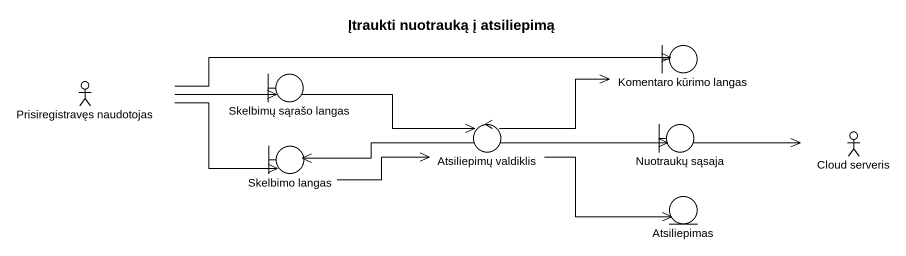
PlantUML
@startuml
title Įtraukti nuotrauką į atsiliepimą
actor "Prisiregistravęs naudotojas" as Prisiregistravęs_naudotojas
boundary "Skelbimų sąrašo langas" as Skelbimų_sąrašo_langas
boundary "Komentaro kūrimo langas" as Komentaro_kūrimo_langas
control "Atsiliepimų valdiklis" as Atsiliepimų_valdiklis
boundary "Nuotraukų sąsaja" as Nuotraukų_sąsaja
actor "Cloud serveris" as Cloud_serveris
boundary "Skelbimo langas" as Skelbimo_langas
entity Atsiliepimas
Prisiregistravęs_naudotojas -right-> Skelbimų_sąrašo_langas
Prisiregistravęs_naudotojas -right-> Komentaro_kūrimo_langas
Prisiregistravęs_naudotojas -right-> Skelbimo_langas
Skelbimų_sąrašo_langas -right-> Atsiliepimų_valdiklis
Atsiliepimų_valdiklis -right-> Komentaro_kūrimo_langas
Atsiliepimų_valdiklis -right-> Nuotraukų_sąsaja
Atsiliepimų_valdiklis -left-> Skelbimo_langas
Atsiliepimų_valdiklis -right-> Atsiliepimas
Nuotraukų_sąsaja -right-> Cloud_serveris
Skelbimo_langas -right-> Atsiliepimų_valdiklis
@enduml
